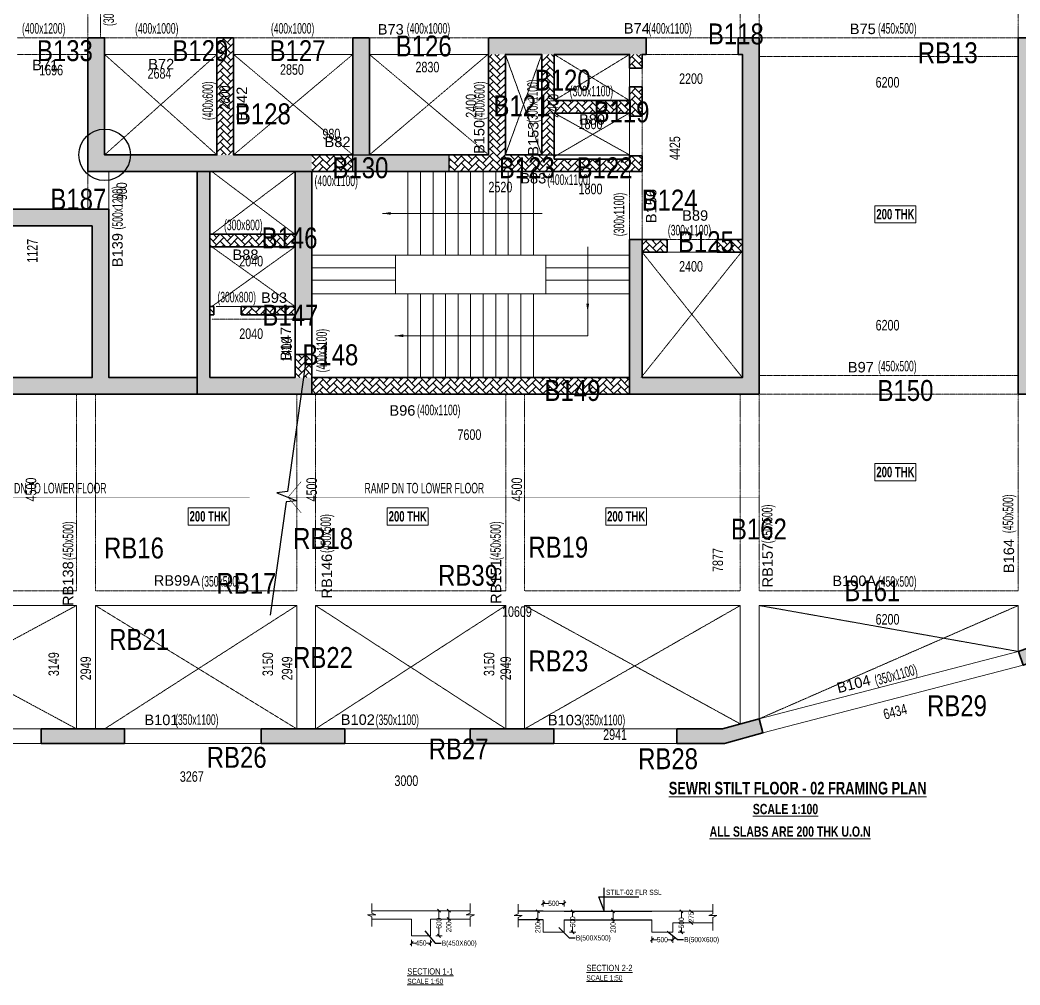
# Model space of a CAD drawing. Header units: millimetres. Extents: x -45 to 72125, y 621 to 63734.
# Drawn here: x 17684 to 41604, y 621 to 23694 of the extents above; entities that cross this region are included whole.
import ezdxf
from ezdxf.enums import TextEntityAlignment as Align

# ---------------------------------------------------------------- set-up
doc = ezdxf.new("R2010")
doc.units = ezdxf.units.MM
doc.linetypes.add('HIDDEN', pattern=[0.375, 0.25, -0.125])
for name, color, linetype, lineweight in [('A-ANNO-DIMS', 8, 'Continuous', 15), ('A-DETL-MISC', 35, 'Continuous', 15), ('A-FLOR-IDEN', 11, 'Continuous', 9), ('A-HIDD-ABVE', 8, 'HIDDEN', 20), ('G-ANNO-TEXT', 231, 'Continuous', 9), ('S-BEAM', 7, 'Continuous', 18), ('S-BEAM-IDEN', 2, 'Continuous', 9), ('S-COL HATCH', 9, 'Continuous', 0), ('S-COLS', 5, 'Continuous', 35), ('SEC TEXT', 50, 'Continuous', 5)]:
    doc.layers.add(name, color=color, linetype=linetype, lineweight=lineweight)
for name, color, linetype in [('Abhinav working', 6, 'Continuous'), ('Beam Nos', 7, 'Continuous'), ('changes', 7, 'Continuous'), ('dim', 8, 'Continuous'), ('SECTION LINE', 4, 'Continuous')]:
    doc.layers.add(name, color=color, linetype=linetype)
doc.styles.add('Dim.s & Anno.(Misc.)', font='ARIALN.TTF')
doc.styles.add('SC-BBS1', font='SansSerif')
doc.styles.add('sd', font='ARIALN.TTF')
doc.styles.add('SOBHA', font='swisscl.ttf')
doc.styles.add('Swis721 LtCn BT', font='swisscl.ttf', dxfattribs={"width": 0.9, "height": 233.355162})
doc.styles.add('Swis721 LtCn BT_2', font='swisscl.ttf', dxfattribs={"height": 244.992296})
doc.styles.add('Swis721 LtCn BT_B', font='', dxfattribs={"width": 0.9, "height": 246.918336})
doc.styles.get('Swis721 LtCn BT_B').set_extended_font_data('Swis721 LtCn BT', bold=True)
doc.dimstyles.new('A-GFC-100', dxfattribs={"dimscale": 100, "dimtxt": 1.75, "dimasz": 1.5, "dimexe": 1.5, "dimexo": 0, "dimgap": 1, "dimtad": 1, "dimdsep": 46, "dimtxsty": 'Dim.s & Anno.(Misc.)', "dimblk": 'ARCHTICK', "dimcen": 0, "dimdle": 1.5, "dimclrd": 256, "dimclre": 8, "dimclrt": 6, "dimazin": 2, "dimtfac": 1, "dimtix": 1, "dimtmove": 2, "dimatfit": 3, "dimfxl": 1, "dimtolj": 1, "dimlwd": -1, "dimlwe": 9, "dimarcsym": 0})
doc.dimstyles.new('S-50', dxfattribs={"dimscale": 50, "dimtxt": 2.5, "dimasz": 1.5, "dimexe": 1.5, "dimexo": 1.5, "dimgap": 0.1, "dimtad": 0, "dimdec": 0, "dimrnd": 0.0005, "dimzin": 0, "dimdsep": 46, "dimtxsty": 'SOBHA', "dimblk": 'OBLIQUE', "dimcen": 0.09, "dimclrd": 8, "dimclre": 8, "dimclrt": 6, "dimadec": 0, "dimazin": 0, "dimtfac": 1, "dimtdec": 0, "dimtofl": 0, "dimtmove": 0, "dimatfit": 3, "dimfxl": 1.5, "dimfxlon": 1, "dimtolj": 1, "dimtzin": 0, "dimlwd": -1, "dimlwe": -1, "dimarcsym": 0})
pattern_1 = [(45, (-31794446.85, 20735559.75), (0, 169.7056275), [360, -120]), (135, (-31794362, 20735644.6), (1e-14, 169.7056275), [360, -120])]

# ---------------------------------------------------------------- blocks, each defined once
blk = doc.blocks.new('*U9')
blk.add_lwpolyline([(-31.73, 0), (-1.25, 0), (-0.62, 2.5), (0.62, -2.5), (1.25, 0), (28.62, 0)])
blk = doc.blocks.new('_ARCHTICK')
at = {"color": 0, "linetype": 'ByBlock', "const_width": 0.15}
blk.add_lwpolyline([(-0.5, -0.5), (0.5, 0.5)], dxfattribs=at)
blk = doc.blocks.new('A$Cb7cd9481')
at = {"layer": 'S-COL HATCH', "transparency": 33554687}
h = blk.add_hatch(color=256, dxfattribs=at)
h.dxf.hatch_style = 1
h.paths.add_polyline_path([(23855, -11522), (23735, -11193), (21855, -11874), (21974, -12203)])
h = blk.add_hatch(color=256, dxfattribs=at)
h.dxf.hatch_style = 1
h.paths.add_polyline_path([(15747, -13822), (15654, -13485), (14779, -13724), (13686, -13724), (13686, -14074), (14825, -14074)])
h = blk.add_hatch(color=256, dxfattribs=at)
h.dxf.hatch_style = 1
h.paths.add_polyline_path([(478, -14074), (478, -13724), (-1522, -13724), (-1522, -14074)])
h = blk.add_hatch(color=256, dxfattribs=at)
h.dxf.hatch_style = 1
h.paths.add_polyline_path([(5745, -14074), (5745, -13724), (3745, -13724), (3745, -14074)])
h = blk.add_hatch(color=256, dxfattribs=at)
h.dxf.hatch_style = 1
h.paths.add_polyline_path([(10745, -14074), (10745, -13724), (8745, -13724), (8745, -14074)])
at = {"layer": 'S-COLS', "elevation": 0}
for points in [[(21855, -11874), (21974, -12203), (23855, -11522), (23735, -11193), (21855, -11874)], [(13686, -13724), (14779, -13724), (15654, -13485), (15747, -13822), (14825, -14074), (13686, -14074), (13686, -13724)]]:
    blk.add_lwpolyline(points, dxfattribs=at)
for points in [[(-1522, -13724), (478, -13724), (478, -14074), (-1522, -14074)], [(3745, -13724), (5745, -13724), (5745, -14074), (3745, -14074)], [(8745, -13724), (10745, -13724), (10745, -14074), (8745, -14074)]]:
    blk.add_lwpolyline(points, close=True, dxfattribs=at)
blk = doc.blocks.new('A$C0921b736')
at = {"layer": 'S-COL HATCH', "transparency": 33554687}
h = blk.add_hatch(color=256, dxfattribs=at)
h.dxf.hatch_style = 1
h.paths.add_polyline_path([(12825, 6075), (12825, 6475), (7871, 6475), (7871, 9275), (7471, 9275), (7471, 6075)])
at = {"layer": 'S-COL HATCH'}
h = blk.add_hatch(dxfattribs=at)
h.set_pattern_fill('AR-HBONE', color=256, scale=30)
h.set_pattern_definition(pattern_1)
h.paths.add_polyline_path([(10555, 6475), (10955, 6475), (10955, 9275), (10555, 9275)])
at = {"layer": 'S-COL HATCH', "transparency": 33554687}
h = blk.add_hatch(color=256, dxfattribs=at)
h.dxf.hatch_style = 1
h.paths.add_polyline_path([(13805, 9275), (14205, 9275), (14205, 6475), (13805, 6475)])
h = blk.add_hatch(color=256, dxfattribs=at)
h.dxf.hatch_style = 1
h.paths.add_polyline_path([(17055, 9275), (20825, 9275), (20825, 8875), (17055, 8875)])
h = blk.add_hatch(color=256, dxfattribs=at)
h.dxf.hatch_style = 1
h.paths.add_polyline_path([(20725, 4450), (20425, 4450), (20425, 1150), (20425, 750), (23125, 750), (23525, 750), (23525, 1150), (23525, 1150), (23525, 9275), (23025, 9275), (23025, 8875), (23125, 8875), (23125, 1150), (23125, 1150), (20725, 1150), (20725, 1150)])
h = blk.add_hatch(color=256, dxfattribs=at)
h.dxf.hatch_style = 1
h.paths.add_polyline_path([(32525, 4450), (32825, 4450), (32825, 1150), (32825, 750), (30125, 750), (29725, 750), (29725, 1150), (29725, 1150), (29725, 9275), (30225, 9275), (30225, 8875), (30125, 8875), (30125, 1150), (30125, 1150), (32525, 1150), (32525, 1150)])
at = {"layer": 'S-COL HATCH'}
h = blk.add_hatch(dxfattribs=at)
h.set_pattern_fill('AR-HBONE', color=256, scale=30)
h.set_pattern_definition(pattern_1)
h.paths.add_polyline_path([(18325, 8875), (18625, 8875), (18625, 7775), (20425, 7775), (20425, 8100), (20725, 8100), (20725, 7398), (20425, 7398), (20425, 7475), (18625, 7475), (18625, 6375), (20425, 6375), (20425, 6453), (20725, 6453), (20725, 6075), (16105, 6075), (16105, 6475), (18325, 6475)])
h = blk.add_hatch(dxfattribs=at)
h.set_pattern_fill('AR-HBONE', color=256, scale=30)
h.set_pattern_definition(pattern_1)
h.paths.add_polyline_path([(17055, 6475), (17455, 6475), (17455, 8875), (17055, 8875)])
h = blk.add_hatch(dxfattribs=at)
h.set_pattern_fill('AR-HBONE', color=256, scale=30)
h.set_pattern_definition(pattern_1)
h.paths.add_polyline_path([(20425, 8875), (20725, 8875), (20725, 8550), (20425, 8550)])
h = blk.add_hatch(dxfattribs=at)
h.set_pattern_fill('AR-HBONE', color=256, scale=30)
h.set_pattern_definition(pattern_1)
h.paths.add_polyline_path([(13805, 6475), (12825, 6475), (12825, 6075), (13805, 6075)])
at = {"layer": 'S-COL HATCH', "transparency": 33554687}
h = blk.add_hatch(color=256, dxfattribs=at)
h.dxf.hatch_style = 1
h.paths.add_polyline_path([(13805, 6475), (16105, 6475), (16105, 6075), (13805, 6075)])
h = blk.add_hatch(color=256, dxfattribs=at)
h.dxf.hatch_style = 1
h.paths.add_polyline_path([(10385, 6075), (10085, 6075), (10085, 750), (10385, 750), (12825, 750), (12825, 1150), (10385, 1150), (10385, 2850), (10385, 2850), (10385, 2850)])
h = blk.add_hatch(color=256, dxfattribs=at)
h.dxf.hatch_style = 1
h.paths.add_polyline_path([(12825, 6075), (12425, 6075), (12425, 6075), (12425, 4575), (12425, 4575), (12425, 4275), (12425, 2550), (12825, 2550)])
h = blk.add_hatch(color=256, dxfattribs=at)
h.dxf.hatch_style = 1
h.paths.add_polyline_path([(7571, 4775), (7571, 1150), (4571, 1150), (4571, 3648), (4171, 3648), (4171, 1150), (1200, 1150), (1200, 750), (10085, 750), (10085, 1150), (7971, 1150), (7971, 5175), (0, 5175), (0, 1675), (575, 1675), (575, 4775)])
at = {"layer": 'S-COL HATCH'}
h = blk.add_hatch(dxfattribs=at)
h.set_pattern_fill('AR-HBONE', color=256, scale=30)
h.set_pattern_definition(pattern_1)
h.paths.add_polyline_path([(12425, 4575), (10385, 4575), (10385, 4275), (12425, 4275)])
h = blk.add_hatch(dxfattribs=at)
h.set_pattern_fill('AR-HBONE', color=256, scale=30)
h.set_pattern_definition([(45, (-31794446.85, 20683630.75), (0, 169.7056275), [360, -120]), (135, (-31794362, 20683715.6), (1e-14, 169.7056275), [360, -120])])
h.paths.add_polyline_path([(21325, 4150), (21325, 4450), (20725, 4450), (20725, 4150)])
h.paths.add_polyline_path([(23125, 4150), (23125, 4450), (22525, 4450), (22525, 4150)])
h = blk.add_hatch(dxfattribs=at)
h.set_pattern_fill('AR-HBONE', color=256, scale=30)
h.set_pattern_definition(pattern_1)
h.paths.add_polyline_path([(10485, 2850), (10385, 2850), (10385, 2650), (10485, 2650)])
h = blk.add_hatch(dxfattribs=at)
h.set_pattern_fill('AR-HBONE', color=256, scale=30)
h.set_pattern_definition(pattern_1)
h.paths.add_polyline_path([(11135, 2850), (11135, 2650), (12425, 2650), (12425, 2850)])
h = blk.add_hatch(dxfattribs=at)
h.set_pattern_fill('AR-HBONE', color=256, scale=30)
h.set_pattern_definition(pattern_1)
h.paths.add_polyline_path([(12825, 1700), (12425, 1700), (12425, 1150), (12825, 1150)])
h = blk.add_hatch(dxfattribs=at)
h.set_pattern_fill('AR-HBONE', color=256, scale=30)
h.set_pattern_definition(pattern_1)
h.paths.add_polyline_path([(12825, 1150), (20425, 1150), (20425, 750), (12825, 750)])
at = {"layer": 'changes'}
blk.add_lwpolyline([(13805, 6475), (16105, 6475), (16105, 6075), (13805, 6075)], close=True, dxfattribs=at)
at = {"layer": 'S-COLS'}
for p, q in [((20425, 4450), (20425, 1150)), ((20725, 4450), (20725, 1150)), ((12425, 2550), (12825, 2550)), ((12425, 1700), (12825, 1700)), ((20425, 1150), (20425, 750))]:
    blk.add_line(p, q, dxfattribs=at)
for points in [[(17055, 9275), (20825, 9275), (20825, 8875), (20725, 8875), (20725, 8550), (20425, 8550), (20425, 8875), (19525, 8875), (18625, 8875), (18625, 7775), (20425, 7775), (20425, 8100), (20725, 8100), (20725, 7398), (20425, 7398), (20425, 7475), (18625, 7475), (18625, 6375), (19525, 6375), (20425, 6375), (20425, 6453), (20725, 6453), (20725, 6075), (18625, 6075), (18625, 6075), (7471, 6075), (7471, 9275), (7871, 9275), (7871, 6475), (10555, 6475), (10555, 9275)], [(10555, 9275), (10955, 9275)], [(10955, 9275), (10955, 6475), (13805, 6475), (13805, 9275)], [(13805, 9275), (14205, 9275)], [(14205, 9275), (14205, 6475), (17055, 6475), (17055, 9275)], [(23525, 1150), (23525, 9275), (23025, 9275), (23025, 8875), (23125, 8875), (23125, 1150), (20725, 1150)], [(29725, 1150), (29725, 9275), (30225, 9275), (30225, 8875), (30125, 8875), (30125, 1150), (32525, 1150)], [(10085, 6075), (10085, 750), (10385, 750)], [(10385, 1150), (10385, 6075)], [(12425, 6075), (12425, 1150)], [(12425, 750), (12825, 750), (12825, 6075)], [(0, 5175), (0, 1675), (575, 1675), (575, 4775), (7571, 4775), (7571, 1150), (4571, 1150), (4571, 3648), (4171, 3648), (4171, 1150), (1200, 1150), (1200, 750), (10085, 750)], [(10085, 1150), (7971, 1150), (7971, 5175), (25, 5175)], [(20725, 4150), (21325, 4150), (21325, 4450), (20425, 4450)], [(23125, 4150), (22525, 4150), (22525, 4450), (23125, 4450)], [(10485, 2850), (10385, 2850)], [(10385, 2650), (10485, 2650)], [(10485, 2650), (10485, 2850)], [(11135, 2850), (11135, 2650)], [(12425, 2850), (11135, 2850)], [(11135, 2650), (12425, 2650)], [(12425, 1150), (10385, 1150)], [(20425, 1150), (12825, 1150), (12825, 750), (23125, 750)], [(23125, 750), (23125, 750), (23525, 750), (23525, 1150)], [(30125, 750), (30125, 750), (29725, 750), (29725, 1150)], [(10385, 750), (12425, 750)]]:
    blk.add_lwpolyline(points, dxfattribs=at)
for points in [[(17455, 6475), (18325, 6475), (18325, 8875), (17455, 8875)], [(12425, 4575), (10385, 4575), (10385, 4275), (12425, 4275)]]:
    blk.add_lwpolyline(points, close=True, dxfattribs=at)
blk = doc.blocks.new('_OBLIQUE')
at = {"color": 0, "linetype": 'ByBlock'}
blk.add_line((-0.5, -0.5), (0.5, 0.5), dxfattribs=at)
blk = doc.blocks.new('*D29')
at = {"layer": 'Defpoints', "color": 0, "transparency": 16777216}
for p in [(27963, 2398), (27941, 2198), (27963, 2198)]:
    blk.add_point(p, dxfattribs=at)
at = {"layer": 'S-BEAM', "color": 8, "transparency": 16777216}
for p, q in [((27941, 2398), (27866, 2398)), ((27941, 2398), (27941, 2198)), ((27941, 2198), (27866, 2198)), ((27941, 2198), (27941, 2123))]:
    blk.add_line(p, q, dxfattribs=at)
at = {"layer": 'S-BEAM', "color": 8, "transparency": 16777216, "xscale": 75, "yscale": 75, "zscale": 75}
for p, rotation in [((27941, 2398), 90), ((27941, 2198), 270)]:
    blk.add_blockref('_OBLIQUE', p, dxfattribs=dict(at, rotation=rotation))
at = {"layer": 'S-BEAM', "color": 6, "transparency": 16777216, "insert": (27941, 2009), "char_height": 125, "attachment_point": 5, "rotation": 90, "style": 'SOBHA'}
blk.add_mtext('\\A1;200', dxfattribs=at)
blk = doc.blocks.new('*D32')
at = {"layer": 'Defpoints', "color": 0, "transparency": 16777216}
for p in [(27501, 2398), (27705, 2398), (27501, 1798)]:
    blk.add_point(p, dxfattribs=at)
at = {"layer": 'S-BEAM', "color": 8, "transparency": 16777216}
for p, q in [((27630, 2398), (27780, 2398)), ((27705, 2398), (27705, 2212)), ((27705, 1798), (27705, 1983)), ((27630, 1798), (27780, 1798))]:
    blk.add_line(p, q, dxfattribs=at)
at = {"layer": 'S-BEAM', "color": 8, "transparency": 16777216, "xscale": 75, "yscale": 75, "zscale": 75}
for p, rotation in [((27705, 2398), 90), ((27705, 1798), 270)]:
    blk.add_blockref('_OBLIQUE', p, dxfattribs=dict(at, rotation=rotation))
at = {"layer": 'S-BEAM', "color": 6, "transparency": 16777216, "insert": (27705, 2098), "char_height": 125, "attachment_point": 5, "rotation": 90, "style": 'SOBHA'}
blk.add_mtext('\\A1;600', dxfattribs=at)
blk = doc.blocks.new('*D33')
at = {"layer": 'Defpoints', "color": 0, "transparency": 16777216}
for p in [(30700, 2383), (30904, 2383), (30700, 1883)]:
    blk.add_point(p, dxfattribs=at)
at = {"layer": 'S-BEAM', "color": 8, "transparency": 16777216}
for p, q in [((30829, 2383), (30979, 2383)), ((30904, 2383), (30904, 2248)), ((30904, 1883), (30904, 2019)), ((30829, 1883), (30979, 1883))]:
    blk.add_line(p, q, dxfattribs=at)
at = {"layer": 'S-BEAM', "color": 8, "transparency": 16777216, "xscale": 75, "yscale": 75, "zscale": 75}
for p, rotation in [((30904, 2383), 90), ((30904, 1883), 270)]:
    blk.add_blockref('_OBLIQUE', p, dxfattribs=dict(at, rotation=rotation))
at = {"layer": 'S-BEAM', "color": 6, "transparency": 16777216, "insert": (30904, 2133), "char_height": 125, "attachment_point": 5, "rotation": 90, "style": 'SOBHA'}
blk.add_mtext('\\A1;500', dxfattribs=at)
blk = doc.blocks.new('*D34')
at = {"layer": 'Defpoints', "color": 0, "transparency": 16777216}
for p in [(30200, 2573), (30200, 2383), (30700, 2383)]:
    blk.add_point(p, dxfattribs=at)
at = {"layer": 'S-BEAM', "color": 8, "transparency": 16777216}
for p, q in [((30200, 2498), (30200, 2648)), ((30700, 2498), (30700, 2648)), ((30200, 2573), (30336, 2573)), ((30700, 2573), (30564, 2573))]:
    blk.add_line(p, q, dxfattribs=at)
at = {"layer": 'S-BEAM', "color": 8, "transparency": 16777216, "xscale": 75, "yscale": 75, "zscale": 75, "rotation": 180}
blk.add_blockref('_OBLIQUE', (30200, 2573), dxfattribs=at)
at = {"layer": 'S-BEAM', "color": 8, "transparency": 16777216, "xscale": 75, "yscale": 75, "zscale": 75}
blk.add_blockref('_OBLIQUE', (30700, 2573), dxfattribs=at)
at = {"layer": 'S-BEAM', "color": 6, "transparency": 16777216, "insert": (30450, 2573), "char_height": 125, "attachment_point": 5, "style": 'SOBHA'}
blk.add_mtext('\\A1;500', dxfattribs=at)
blk = doc.blocks.new('*D30')
at = {"layer": 'Defpoints', "color": 0, "transparency": 16777216}
for p in [(33762, 2383), (33740, 2108), (33762, 2108)]:
    blk.add_point(p, dxfattribs=at)
at = {"layer": 'S-BEAM', "color": 8, "transparency": 16777216}
for p, q in [((33740, 2383), (33665, 2383)), ((33740, 2383), (33740, 2360)), ((33740, 2108), (33665, 2108)), ((33740, 2108), (33740, 2132))]:
    blk.add_line(p, q, dxfattribs=at)
at = {"layer": 'S-BEAM', "color": 8, "transparency": 16777216, "xscale": 75, "yscale": 75, "zscale": 75}
for p, rotation in [((33740, 2383), 90), ((33740, 2108), 270)]:
    blk.add_blockref('_OBLIQUE', p, dxfattribs=dict(at, rotation=rotation))
at = {"layer": 'S-BEAM', "color": 6, "transparency": 16777216, "insert": (33740, 2246), "char_height": 125, "attachment_point": 5, "rotation": 90, "style": 'SOBHA'}
blk.add_mtext('\\A1;275', dxfattribs=at)
blk = doc.blocks.new('*D35')
at = {"layer": 'Defpoints', "color": 0, "transparency": 16777216}
for p in [(33300, 2383), (33504, 2383), (33300, 1883)]:
    blk.add_point(p, dxfattribs=at)
at = {"layer": 'S-BEAM', "color": 8, "transparency": 16777216}
for p, q in [((33429, 2383), (33579, 2383)), ((33504, 2383), (33504, 2222)), ((33504, 1883), (33504, 1994)), ((33429, 1883), (33579, 1883))]:
    blk.add_line(p, q, dxfattribs=at)
at = {"layer": 'S-BEAM', "color": 8, "transparency": 16777216, "xscale": 75, "yscale": 75, "zscale": 75}
for p, rotation in [((33504, 2383), 90), ((33504, 1883), 270)]:
    blk.add_blockref('_OBLIQUE', p, dxfattribs=dict(at, rotation=rotation))
at = {"layer": 'S-BEAM', "color": 6, "transparency": 16777216, "insert": (33504, 2108), "char_height": 125, "attachment_point": 5, "rotation": 90, "style": 'SOBHA'}
blk.add_mtext('\\A1;500', dxfattribs=at)
blk = doc.blocks.new('*D31')
at = {"layer": 'Defpoints', "color": 0, "transparency": 16777216}
for p in [(31871, 2183), (31893, 2383), (31893, 2183)]:
    blk.add_point(p, dxfattribs=at)
at = {"layer": 'S-BEAM', "color": 8, "transparency": 16777216}
for p, q in [((31871, 2383), (31796, 2383)), ((31871, 2183), (31796, 2183)), ((31871, 2383), (31871, 2183)), ((31871, 2183), (31871, 2108))]:
    blk.add_line(p, q, dxfattribs=at)
at = {"layer": 'S-BEAM', "color": 8, "transparency": 16777216, "xscale": 75, "yscale": 75, "zscale": 75}
for p, rotation in [((31871, 2383), 90), ((31871, 2183), 270)]:
    blk.add_blockref('_OBLIQUE', p, dxfattribs=dict(at, rotation=rotation))
at = {"layer": 'S-BEAM', "color": 6, "transparency": 16777216, "insert": (31871, 1994), "char_height": 125, "attachment_point": 5, "rotation": 90, "style": 'SOBHA'}
blk.add_mtext('\\A1;200', dxfattribs=at)
blk = doc.blocks.new('*D36')
at = {"layer": 'Defpoints', "color": 0, "transparency": 16777216}
for p in [(30071, 2183), (30103, 2383), (30103, 2183)]:
    blk.add_point(p, dxfattribs=at)
at = {"layer": 'S-BEAM', "color": 8, "transparency": 16777216}
for p, q in [((30071, 2383), (29996, 2383)), ((30071, 2183), (29996, 2183)), ((30071, 2383), (30071, 2183)), ((30071, 2183), (30071, 2108))]:
    blk.add_line(p, q, dxfattribs=at)
at = {"layer": 'S-BEAM', "color": 8, "transparency": 16777216, "xscale": 75, "yscale": 75, "zscale": 75}
for p, rotation in [((30071, 2383), 90), ((30071, 2183), 270)]:
    blk.add_blockref('_OBLIQUE', p, dxfattribs=dict(at, rotation=rotation))
at = {"layer": 'S-BEAM', "color": 6, "transparency": 16777216, "insert": (30071, 1994), "char_height": 125, "attachment_point": 5, "rotation": 90, "style": 'SOBHA'}
blk.add_mtext('\\A1;200', dxfattribs=at)
blk = doc.blocks.new('*D37')
at = {"layer": 'Defpoints', "color": 0, "transparency": 16777216}
for p in [(32800, 1883, 0), (33300, 1883, 0), (33300, 1705)]:
    blk.add_point(p, dxfattribs=at)
at = {"layer": 'S-BEAM', "color": 8, "transparency": 16777216}
for p, q in [((32800, 1780), (32800, 1630)), ((32800, 1705), (32936, 1705)), ((33300, 1705), (33164, 1705)), ((33300, 1780), (33300, 1630))]:
    blk.add_line(p, q, dxfattribs=at)
at = {"layer": 'S-BEAM', "color": 8, "transparency": 16777216, "xscale": 75, "yscale": 75, "zscale": 75, "rotation": 180}
blk.add_blockref('_OBLIQUE', (32800, 1705), dxfattribs=at)
at = {"layer": 'S-BEAM', "color": 8, "transparency": 16777216, "xscale": 75, "yscale": 75, "zscale": 75}
blk.add_blockref('_OBLIQUE', (33300, 1705), dxfattribs=at)
at = {"layer": 'S-BEAM', "color": 6, "transparency": 16777216, "insert": (33050, 1705), "char_height": 125, "attachment_point": 5, "style": 'SOBHA'}
blk.add_mtext('\\A1;500', dxfattribs=at)
blk = doc.blocks.new('*D38')
at = {"layer": 'Defpoints', "color": 0, "transparency": 16777216}
for p in [(27051, 1798, 0), (27501, 1798, 0), (27501, 1623)]:
    blk.add_point(p, dxfattribs=at)
at = {"layer": 'S-BEAM', "color": 8, "transparency": 16777216}
for p, q in [((27051, 1698), (27051, 1548)), ((27501, 1698), (27501, 1548)), ((27051, 1623), (27161, 1623)), ((27501, 1623), (27391, 1623))]:
    blk.add_line(p, q, dxfattribs=at)
at = {"layer": 'S-BEAM', "color": 8, "transparency": 16777216, "xscale": 75, "yscale": 75, "zscale": 75, "rotation": 180}
blk.add_blockref('_OBLIQUE', (27051, 1623), dxfattribs=at)
at = {"layer": 'S-BEAM', "color": 8, "transparency": 16777216, "xscale": 75, "yscale": 75, "zscale": 75}
blk.add_blockref('_OBLIQUE', (27501, 1623), dxfattribs=at)
at = {"layer": 'S-BEAM', "color": 6, "transparency": 16777216, "insert": (27276, 1623), "char_height": 125, "attachment_point": 5, "style": 'SOBHA'}
blk.add_mtext('\\A1;450', dxfattribs=at)
blk = doc.blocks.new('A$C40398dd4')
at = {"layer": 'A-ANNO-DIMS', "ltscale": 500, "elevation": 0}
blk.add_lwpolyline([(5810, 1000), (6600, 1000), (6600, 1565)], dxfattribs=at)
at = {"layer": 'A-DETL-MISC'}
for p, q in [((2300, 4925), (2300, 2925)), ((2600, 4925), (2600, 2925)), ((2900, 4925), (2900, 2925)), ((3200, 4925), (3200, 2925)), ((3500, 4925), (3500, 2925)), ((3800, 4925), (3800, 2925)), ((4100, 4925), (4100, 2925)), ((4400, 4925), (4400, 2925)), ((4700, 4925), (4700, 2925)), ((5000, 4925), (5000, 2925)), ((5300, 4925), (5300, 2925)), ((2300, 0), (2300, 2000)), ((2600, 0), (2600, 2000)), ((2900, 0), (2900, 2000)), ((3200, 0), (3200, 2000)), ((3500, 0), (3500, 2000)), ((3800, 0), (3800, 2000)), ((4100, 0), (4100, 2000)), ((4400, 0), (4400, 2000)), ((4700, 0), (4700, 2000)), ((5000, 0), (5000, 2000)), ((5300, 0), (5300, 2000))]:
    blk.add_line(p, q, dxfattribs=at)
for points in [[(2000, 2925), (0, 2925)], [(5600, 2925), (7600, 2925)], [(2000, 2625), (0, 2625)], [(5600, 2625), (7600, 2625)], [(2000, 2325), (0, 2325)], [(5600, 2325), (7600, 2325)]]:
    blk.add_lwpolyline(points, dxfattribs=at)
blk.add_lwpolyline([(5600, 2925), (5600, 2000), (2000, 2000), (2000, 2925)], close=True, dxfattribs=at)
at = {"layer": 'A-DETL-MISC', "elevation": 0}
for points in [[(2000, 2000), (0, 2000)], [(5600, 2000), (7600, 2000)]]:
    blk.add_lwpolyline(points, dxfattribs=at)
at = {"layer": 'A-ANNO-DIMS', "ltscale": 500}
for points in [[(1688, 3925), (5510, 3925)], [(6600, 1565), (6600, 3126)], [(1988, 1000), (5810, 1000)]]:
    blk.add_leader(points, dimstyle='A-GFC-100', override={"dimasz": 2, "dimtad": 0, "dimfxl": 0.18, "dimarcsym": 1}, dxfattribs=at)

msp = doc.modelspace()

# ---------------------------------------------------------------- linework, layer by layer
at = {"layer": 'A-FLOR-IDEN', "color": 8, "flags": 128}
for points in [[(39112.8, 19253.3), (39112.8, 18841.5), (38135.3, 18841.5), (38135.3, 19253.3)], [(39112.8, 13088), (39112.8, 12676.2), (38135.3, 12676.2), (38135.3, 13088)]]:
    msp.add_lwpolyline(points, close=True, dxfattribs=at)
at = {"layer": 'A-FLOR-IDEN', "color": 8, "elevation": 0, "flags": 128}
for points in [[(22684.9, 12028.6), (22684.9, 11616.7), (21707.4, 11616.7), (21707.4, 12028.6)], [(27447.5, 12028.6), (27447.5, 11616.7), (26470, 11616.7), (26470, 12028.6)], [(32672.4, 12028.6), (32672.4, 11616.7), (31694.9, 11616.7), (31694.9, 12028.6)]]:
    msp.add_lwpolyline(points, close=True, dxfattribs=at)
at = {"layer": 'A-HIDD-ABVE', "linetype": 'HIDDEN'}
for p, q in [((19709.3, 22870.2), (22393.6, 20470.2)), ((19709.3, 20470.2), (22393.6, 22870.2)), ((22793.6, 22870.2), (25643.6, 20470.2)), ((22793.6, 20470.2), (25643.6, 22870.2)), ((26043.6, 22870.2), (28893.6, 20470.2)), ((26043.6, 20470.2), (28873.6, 22870.2)), ((29293.6, 22870.2), (30163.6, 20470.2)), ((29293.6, 20470.2), (30163.6, 22870.2)), ((30463.6, 22870.2), (32263.6, 21770.2)), ((30463.6, 21770.2), (32263.6, 22870.2)), ((30463.6, 20426.8), (32263.6, 21470.2)), ((30463.6, 21470.2), (32263.6, 20470.2)), ((22273.7, 20070.2), (24263.6, 18570.2)), ((22273.7, 18570.2), (24263.6, 20070.2)), ((22273.7, 18270.2), (24263.6, 16845)), ((22273.7, 16845), (24263.6, 18270.2)), ((34939.5, 18145), (32539.5, 15145)), ((32563.6, 18145), (34963.6, 15145)), ((13563.6, 9695), (19037.7, 6745, 0)), ((19037.7, 9695), (13563.6, 6745)), ((19487.7, 9695), (24304.5, 6745)), ((24304.5, 9695), (19709.3, 6745)), ((24754.5, 9695), (29304.5, 6745)), ((29304.5, 9695), (24754.5, 6745)), ((29754.5, 9695), (34915.1, 6863, 0)), ((34913.6, 9695), (29754.5, 6745)), ((35363.6, 9695), (41564, 8596.1, 0)), ((41563.6, 9695), (35363.6, 6985.5))]:
    msp.add_line(p, q, dxfattribs=at)
at = {"layer": 'Beam Nos'}
for p, q in [((30200.2, 2383.2), (29601.8, 2383.2)), ((30200.2, 2183.2), (29601.8, 2183.2)), ((30700.2, 2383.2, 0), (32800.2, 2383.2, 0)), ((30700.2, 2183.2, 0), (32800.2, 2183.2, 0))]:
    msp.add_line(p, q, dxfattribs=at)
msp.add_circle((19709.3, 20470.2), 615.1, dxfattribs=at)
at = {"layer": 'dim', "color": 5}
for p, q in [((31654.9, 2397.8, 0), (31654.9, 2942.3, 0)), ((31654.9, 2397.8, 0), (31530.8, 2728.2, 0)), ((31530.8, 2728.2, 0), (32485.3, 2728.2, 0))]:
    msp.add_line(p, q, dxfattribs=at)
at = {"layer": 'S-BEAM', "linetype": 'HIDDEN'}
for p, q in [((19309.3, 23270.2), (19309.3, 25270.2, 0)), ((19609.3, 23270.2), (19609.3, 25270.2, 0)), ((34913.6, 25270.2), (34913.6, 23270.2)), ((35363.6, 25270.2), (35363.6, 23270.2)), ((41563.6, 25270.2), (41563.6, 23270.2)), ((17613.6, 23270.2), (19309.3, 23270.2)), ((19709.3, 23270.2), (22393.6, 23270.2)), ((22793.6, 23270.2), (25643.6, 23270.2)), ((26043.6, 23270.2), (28893.6, 23270.2)), ((32663.6, 23270.2), (34863.6, 23270.2)), ((35363.6, 23270.2), (41563.6, 23270.2)), ((17613.6, 22870.2), (19309.3, 22870.2)), ((32563.6, 20447.7), (32563.6, 22870.2)), ((32663.6, 22870.2), (34863.6, 22870.2)), ((35363.6, 22820.2), (41563.6, 22820.2)), ((19309.3, 19170.2), (19309.3, 20070.2)), ((32263.6, 18445), (32263.6, 20070.2)), ((32563.6, 18445), (32563.6, 20070.2)), ((33163.6, 18445), (34363.6, 18445)), ((22273.7, 16545), (24263.6, 16545)), ((35363.6, 15195), (41563.6, 15195)), ((19037.7, 14745), (19037.7, 10045)), ((19487.7, 14745), (19487.7, 10045)), ((24304.5, 14745), (24304.5, 10045)), ((24754.5, 14745), (24754.5, 10045)), ((29304.5, 14745), (29304.5, 10045)), ((29754.5, 14745), (29754.5, 10045)), ((34913.6, 14745), (34913.6, 10045)), ((35363.6, 14745), (41563.6, 14745)), ((35363.6, 14745), (35363.6, 10045)), ((41563.6, 14745), (41563.6, 10045))]:
    msp.add_line(p, q, dxfattribs=at)
at = {"layer": 'S-BEAM'}
for p, q in [((19709.3, 22870.2), (22393.6, 22870.2)), ((22793.6, 22870.2), (25643.6, 22870.2)), ((26043.6, 22870.2), (28873.6, 22870.2)), ((32263.6, 20447.7), (32263.6, 22870.2)), ((33163.6, 18145), (34363.6, 18145)), ((22373.7, 16845), (23023.7, 16845)), ((19037.7, 9695), (19037.7, 6745, 0)), ((19487.7, 9695), (19487.7, 6745, 0)), ((24304.5, 9695), (24304.5, 6745)), ((24754.5, 9695), (24754.5, 6745)), ((29304.5, 9695), (29304.5, 6745)), ((29754.5, 9695), (29754.5, 6745)), ((34913.6, 9695), (34913.6, 6862.5)), ((35363.6, 9695), (35363.6, 6985.5)), ((41563.6, 9695), (41563.6, 8597.6)), ((35363.6, 6985.5, 0), (41563.6, 8597.6, 0)), ((35455.9, 6647.9, 0), (41683.2, 8267, 0)), ((18187.7, 6746.2, 0), (14263.6, 6746.2)), ((20187.7, 6746.2, 0), (23454.5, 6746.2)), ((28454.5, 6746.2, 0), (25454.5, 6746.2)), ((30454.5, 6746.2, 0), (33395.5, 6746.2)), ((34399.7, 6734.9, 0), (34443, 6746.2, 0)), ((18187.7, 6396.2, 0), (14263.6, 6396.2)), ((20187.7, 6396.2, 0), (23454.5, 6396.2)), ((28454.5, 6396.2, 0), (25454.5, 6396.2)), ((30454.5, 6396.2, 0), (33395.5, 6396.2)), ((26097.4, 2397.8, 0), (28455.3, 2397.8, 0)), ((27051.3, 2197.8, 0), (26097.4, 2197.8, 0)), ((27051.3, 1797.8, 0), (27051.3, 2197.8, 0)), ((27501.3, 2197.8, 0), (28455.3, 2197.8, 0)), ((27501.3, 2197.8, 0), (27501.3, 1797.8, 0)), ((30200.2, 1883.4), (30200.2, 2183.2)), ((30700.2, 2183.2, 0), (30700.2, 1883.4, 0)), ((32800.2, 2383.2, 0), (34254.1, 2383.2, 0)), ((32800.2, 1883.2, 0), (32800.2, 2183.2, 0)), ((33300.2, 2108.2, 0), (34254.1, 2108.2, 0)), ((33300.2, 2108.2, 0), (33300.2, 1883.2, 0)), ((27051.3, 1797.8, 0), (27501.3, 1797.8, 0)), ((30200.2, 1883.4), (30700.2, 1883.4, 0)), ((30200.2, 1883.4), (30200.2, 1883.4)), ((32800.2, 1883.2, 0), (33300.2, 1883.2, 0))]:
    msp.add_line(p, q, dxfattribs=at)
at = {"layer": 'S-BEAM', "linetype": 'ByBlock'}
msp.add_line((19809.3, 19170.2), (19809.3, 20070.2), dxfattribs=at)
at = {"layer": 'S-BEAM', "const_width": 12.5, "elevation": 0}
for points in [[(24412.2, 11907.5), (24095.9, 12282.5), (24412.2, 12657.5)], [(23176.6, 12286.8), (13541.5, 12286.8)], [(35363.6, 12286.8), (24096, 12286.8)]]:
    msp.add_lwpolyline(points, dxfattribs=at)
at = {"layer": 'S-BEAM', "linetype": 'HIDDEN', "elevation": 0}
for points in [[(13563.6, 10045), (19037.7, 10045)], [(19487.7, 10045), (24304.5, 10045)], [(24754.5, 10045), (29304.5, 10045)], [(29754.5, 10045), (34913.6, 10045)], [(35363.6, 10045), (41563.6, 10045)]]:
    msp.add_lwpolyline(points, dxfattribs=at)
at = {"layer": 'S-BEAM', "elevation": 0}
for points in [[(13563.6, 9695), (19037.7, 9695)], [(19487.7, 9695), (24304.5, 9695)], [(24754.5, 9695), (29304.5, 9695)], [(29754.5, 9695), (34913.6, 9695)], [(35363.6, 9695), (41563.6, 9695)]]:
    msp.add_lwpolyline(points, dxfattribs=at)
at = {"layer": 'S-BEAM', "color": 8, "elevation": 0}
for points in [[(26097.4, 2569.7), (26097.4, 2335.2), (26194.2, 2298.9), (26000.4, 2298.9), (26097.4, 2251.1), (26097.4, 2017.1)], [(28455.3, 2569.7), (28455.3, 2335.2), (28358.5, 2298.9), (28552.3, 2298.9), (28455.3, 2251.1), (28455.3, 2017.1)], [(29601.8, 2555.1), (29601.8, 2320.5), (29505, 2284.3), (29698.7, 2284.3), (29601.8, 2236.5), (29601.8, 2002.5)], [(34254.1, 2555.1), (34254.1, 2320.5), (34157.3, 2284.3), (34351.1, 2284.3), (34254.1, 2236.5), (34254.1, 1927.5)]]:
    msp.add_lwpolyline(points, dxfattribs=at)
at = {"layer": 'S-COL HATCH'}
msp.add_line((30200.2, 2383.2), (30700.2, 2383.2, 0), dxfattribs=at)
at = {"layer": 'SECTION LINE'}
msp.add_line((30163.6, 20470.2), (32263.6, 20470.2), dxfattribs=at)

# ---------------------------------------------------------------- block references
at = {"xscale": -100, "yscale": 100, "zscale": 100, "rotation": 82.03946666592795}
msp.add_blockref('*U9', (24064.9, 12295), dxfattribs=at)
at = {"layer": 'changes'}
msp.add_blockref('A$C0921b736', (11838.6, 13995), dxfattribs=at)
at = {"layer": 'S-BEAM'}
msp.add_blockref('A$Cb7cd9481', (19709.3, 20470.2), dxfattribs=at)
at = {"layer": 'S-BEAM-IDEN'}
msp.add_blockref('A$C40398dd4', (24663.6, 15145), dxfattribs=at)

# ---------------------------------------------------------------- texts
at = {"layer": 'A-FLOR-IDEN', "color": 1, "char_height": 246.92, "width": 1155, "attachment_point": 2, "line_spacing_factor": 0.964267, "style": 'Swis721 LtCn BT_B'}
for insert in [(38624, 19175.3), (38624, 13009.9), (22196.2, 11950.5), (26958.7, 11950.5), (32183.7, 11950.5)]:
    msp.add_mtext('200 THK', dxfattribs=dict(at, insert=insert))
at = {"layer": 'Abhinav working', "color": 2}
for s, height, style, p in [('B118', 500, 'Dim.s & Anno.(Misc.)', (34138.5, 23111.5, 0)), ('B133', 500, 'Dim.s & Anno.(Misc.)', (18090.1, 22711.5, 0)), ('B129', 500, 'Dim.s & Anno.(Misc.)', (21329.3, 22711.5, 0)), ('B127', 500, 'Dim.s & Anno.(Misc.)', (23654.9, 22711.5, 0)), ('B126', 500, 'Dim.s & Anno.(Misc.)', (26671.9, 22823.7)), ('RB13', 500, 'Dim.s & Anno.(Misc.)', (39160.7, 22661.5)), ('1696', 250, 'SOBHA', (18144.9, 22370.9)), ('2684', 250, 'SOBHA', (20736.5, 22291.6)), ('2850', 250, 'SOBHA', (23904.8, 22385.7)), ('2830', 250, 'SOBHA', (27144.8, 22444.1)), ('B120', 500, 'Dim.s & Anno.(Misc.)', (29997, 22006.5)), ('2200', 250, 'SOBHA', (33449.8, 22167.2)), ('6200', 250, 'SOBHA', (38150.4, 22080)), ('B121', 500, 'Dim.s & Anno.(Misc.)', (29010.4, 21392.4)), ('B128', 500, 'Dim.s & Anno.(Misc.)', (22824.3, 21200.9)), ('B119', 500, 'Dim.s & Anno.(Misc.)', (31404.1, 21247)), ('1800', 250, 'SOBHA', (31047, 21085.1)), ('980', 250, 'SOBHA', (24918.7, 20845.2)), ('B130', 500, 'Dim.s & Anno.(Misc.)', (25159.4, 19911.5, 0)), ('B123', 500, 'Dim.s & Anno.(Misc.)', (29138.8, 19911.5, 0)), ('B122', 500, 'Dim.s & Anno.(Misc.)', (31000.3, 19911.5, 0)), ('B187', 500, 'Dim.s & Anno.(Misc.)', (18411.2, 19160.7, 0)), ('2520', 250, 'SOBHA', (28889.8, 19575.4)), ('1800', 250, 'SOBHA', (31047, 19530.1)), ('B124', 500, 'Dim.s & Anno.(Misc.)', (32554.4, 19137.7)), ('B146', 500, 'Dim.s & Anno.(Misc.)', (23463.4, 18233.8)), ('B125', 500, 'Dim.s & Anno.(Misc.)', (33422.6, 18143.9)), ('2040', 250, 'SOBHA', (22929.8, 17803.4)), ('B147', 500, 'Dim.s & Anno.(Misc.)', (23483.2, 16386.3, 0)), ('6200', 250, 'SOBHA', (38150.4, 16272.3)), ('B148', 500, 'Dim.s & Anno.(Misc.)', (24438.8, 15438.6, 0)), ('B149', 500, 'Dim.s & Anno.(Misc.)', (30230.1, 14586.3, 0)), ('B150', 500, 'Dim.s & Anno.(Misc.)', (38196.1, 14586.3, 0)), ('7600', 250, 'SOBHA', (28149.2, 13655.6)), ('B162', 500, 'Dim.s & Anno.(Misc.)', (34688.8, 11273.5, 0)), ('RB18', 500, 'Dim.s & Anno.(Misc.)', (24217.4, 11046.6, 0)), ('RB16', 500, 'Dim.s & Anno.(Misc.)', (19694.7, 10820.4, 0)), ('RB19', 500, 'Dim.s & Anno.(Misc.)', (29844.7, 10840.7, 0)), ('RB39', 500, 'Dim.s & Anno.(Misc.)', (27685.5, 10166.7)), ('RB17', 500, 'Dim.s & Anno.(Misc.)', (22384.2, 9974.5, 0)), ('B161', 500, 'Dim.s & Anno.(Misc.)', (37403.8, 9797.6, 0)), ('10609', 250, 'SOBHA', (29214.2, 9424.1)), ('6200', 250, 'SOBHA', (38150.4, 9240.3)), ('RB21', 500, 'Dim.s & Anno.(Misc.)', (19818.5, 8634.9, 0)), ('RB22', 500, 'Dim.s & Anno.(Misc.)', (24217.4, 8201.4, 0)), ('RB23', 500, 'Dim.s & Anno.(Misc.)', (29844.7, 8119.2, 0)), ('RB29', 500, 'Dim.s & Anno.(Misc.)', (39380.9, 7048.9)), ('2941', 250, 'SOBHA', (31633.6, 6482.5)), ('RB27', 500, 'Dim.s & Anno.(Misc.)', (27460.6, 6014.6)), ('RB26', 500, 'Dim.s & Anno.(Misc.)', (22151.6, 5814.5)), ('RB28', 500, 'Dim.s & Anno.(Misc.)', (32469.2, 5781.1)), ('3267', 250, 'SOBHA', (21508.7, 5480.9)), ('3000', 250, 'SOBHA', (26640.9, 5381))]:
    msp.add_text(s, height=height, dxfattribs=dict(at, style=style)).set_placement(p)
at = {"layer": 'Abhinav working', "color": 2, "style": 'SOBHA'}
for s, rotation, p in [('2800', 90, (22701.2, 21556.4)), ('2400', 90, (28598.4, 21356.4)), ('2400', 90, (30562.4, 21356.4)), ('4425', 90, (33473.9, 20345.8)), ('900', 90, (20243.4, 19385.3)), ('1127', 90, (18105, 17891.1)), ('2400', 359.99982, (33449.8, 17679.9)), ('2040', 0.00029, (22929.8, 16067.9)), ('1400', 90, (24185.6, 15528.5)), ('4500', 90, (18071.5, 12182.9)), ('4500', 90, (24786.1, 12182.9)), ('4500', 90, (29692.4, 12182.9)), ('7877', 89.63629, (34499, 10496.2)), ('3149', 90, (18615.4, 8007)), ('2949', 90, (19382, 7906.8)), ('3150', 90, (23735.9, 8006.4)), ('2949', 90, (24198.4, 7906.8)), ('3150', 90, (29030.3, 8006.4)), ('2949', 90, (29427.1, 7906.8)), ('6434', 14.57455, (38372.8, 6964.9))]:
    msp.add_text(s, height=250, rotation=rotation, dxfattribs=at).set_placement(p)
at = {"layer": 'Beam Nos', "color": 3, "style": 'SC-BBS1'}
for s, p in [('B73', (26552.5, 23271)), ('B74', (32439, 23295.2)), ('B75', (37843.5, 23281.9)), ('B71', (18287.9, 22417.6)), ('B72', (21062.9, 22440.1)), ('B80', (31367.5, 21116.1)), ('B82', (25280.7, 20580.8)), ('B83', (29962.1, 19710.7)), ('B89', (33834.8, 18819.8)), ('B88', (23078.4, 17882.1)), ('B93', (23761.3, 16856.3, 0)), ('B97', (37797.1, 15193, 0)), ('B96', (26831.6, 14158.4, 0)), ('RB99A', (21437.2, 10093.6, 0)), ('B100A', (37639.5, 10084.7, 0)), ('B101', (21067.9, 6760.6, 0)), ('B102', (25765, 6765.4, 0)), ('B103', (30719.9, 6755.1, 0))]:
    msp.add_text(s, height=250, dxfattribs=at).set_placement(p, align=Align.BOTTOM_CENTER)
for s, p in [('B142', (23189.1, 21692.8)), ('B150', (28868.1, 20897.6)), ('B153', (30160.8, 20855.7, 0)), ('B156', (32981.6, 19245.7, 0)), ('B139', (20215.2, 18192.1)), ('B147', (24242.2, 15949.3, 0)), ('B164', (41537.2, 10876.7, 0)), ('RB157', (35766.2, 10659.1, 0)), ('RB146', (25222.6, 10396, 0)), ('RB151', (29269.3, 10267.3, 0)), ('RB138', (19032.5, 10218.5))]:
    msp.add_text(s, height=250, rotation=90, dxfattribs=at).set_placement(p, align=Align.BOTTOM_CENTER)
at = {"layer": 'Beam Nos', "style": 'SC-BBS1'}
msp.add_text('B104', height=250, rotation=14.57455, dxfattribs=at).set_placement((37675, 7626.9, 0), align=Align.BOTTOM_CENTER)
at = {"layer": 'dim', "color": 6, "char_height": 125, "attachment_point": 1, "style": 'SOBHA'}
for s, insert in [('\\A1;STILT-02 FLR SSL', (31702.4, 2899.4, 0)), ('\\A1; B(450X600) ', (27729.5, 1684.9)), ('\\A1; B(500X500) ', (30936.3, 1811.6, 0)), ('\\A1; B(500X600) ', (33528.3, 1770.3, 0))]:
    msp.add_mtext(s, dxfattribs=dict(at, insert=insert))
at = {"layer": 'G-ANNO-TEXT', "color": 6, "insert": (33202.4, 5478.6), "char_height": 300, "width": 6923.66, "attachment_point": 1, "line_spacing_factor": 0.971848, "style": 'Swis721 LtCn BT_2'}
msp.add_mtext('{\\fSwis721 LtCn BT|b1|i0|c0|p34;\\LSEWRI STILT FLOOR - 02 FRAMING PLAN }', dxfattribs=at)
at = {"layer": 'G-ANNO-TEXT', "color": 1, "char_height": 244.992, "attachment_point": 1, "line_spacing_factor": 0.971848, "style": 'Swis721 LtCn BT_2'}
for s, insert, width in [('{\\fSwis721 LtCn BT|b1|i0|c0|p34;\\LSCALE 1:100}', (35213.6, 4951), 1551.037), ('{\\fSwis721 LtCn BT|b1|i0|c0|p34;\\LALL SLABS ARE 200 THK U.O.N}', (34179.3, 4412.6), 3728.693)]:
    msp.add_mtext(s, dxfattribs=dict(at, insert=insert, width=width))
at = {"layer": 'S-BEAM-IDEN', "style": 'Swis721 LtCn BT', "width": 0.8}
for s, rotation, p in [('(300x1100)', 90, (19930.3, 23552.7)), ('(400x1200)', 360, (17732.6, 23369.6)), ('(400x1000)', 360, (20437, 23369.6)), ('(400x1000)', 360, (23687, 23369.6)), ('(400x1000)', 360, (26937, 23369.6)), ('(400x1100)', 360, (32717, 23369.6)), ('(450x500)', 360, (38207.4, 23369.6)), ('(300x1100)', 90, (30068.3, 21239)), ('(400x600)', 90, (22298.3, 21301.6)), ('(400x600)', 90, (28798.3, 21301.6)), ('(300x1100)', 360, (30834.7, 21870.3)), ('(400x1100)', 360, (24730, 19724.2)), ('(400x1100)', 360, (30295.9, 19753.1)), ('(500x1200)', 90, (20142.2, 18686.3)), ('(300x1100)', 90, (32136.8, 18525.3, 0)), ('(300x800)', 360, (22564.8, 18669.6)), ('(300x1100)', 360, (33180.8, 18544.4)), ('(300x800)', 360, (22406.7, 16944.4)), ('(400x1100)', 90, (25024.8, 15271)), ('(450x500)', 360, (38207.4, 15294.4)), ('(400x1100)', 360, (27181.4, 14245.5)), ('(450x500)', 90, (41442.7, 11426.1)), ('(450x500)', 90, (35681.1, 11184.3)), ('(450x500)', 90, (25124, 10954.8)), ('(450x500)', 90, (18958.6, 10781.8)), ('(450x500)', 90, (29184.5, 10781.8)), ('(350x500)', 360, (22022.6, 10148.4)), ('(450x500)', 360, (38207.4, 10144.4)), ('(350x1100)', 15.48324, (38168.2, 7777.5)), ('(350x1100)', 360, (21395.2, 6841.8)), ('(350x1100)', 360, (26191.2, 6838.6)), ('(350x1100)', 360, (31123, 6831.7))]:
    msp.add_text(s, height=250, rotation=rotation, dxfattribs=at).set_placement(p)
for p in [(16894.5, 12376.6), (25927.5, 12376.6)]:
    msp.add_text('RAMP DN TO LOWER FLOOR', height=250, dxfattribs=at).set_placement(p)
at = {"layer": 'SEC TEXT', "color": 1, "linetype": 'ByBlock', "char_height": 150, "width": 1170.106, "attachment_point": 1, "rotation": 0.01072, "style": 'sd'}
for s, insert in [('{\\fSwis721 LtCn BT|b0|i0|c0|p34;\\LSECTION 1-1\\P\\H0.83333x;SCALE 1:50}', (26947.8, 1021.4)), ('{\\fSwis721 LtCn BT|b0|i0|c0|p34;\\LSECTION 2-2\\P\\H0.83333x;SCALE 1:50}', (31232.9, 1103.5))]:
    msp.add_mtext(s, dxfattribs=dict(at, insert=insert))

# ---------------------------------------------------------------- dimensions: what is measured, and where the dimension line sits
at = {"layer": 'S-BEAM'}
dim = msp.add_linear_dim(base=(30200.2, 2573.2), p1=(30700.2, 2383.2, 0), p2=(30200.2, 2383.2), dimstyle='S-50', dxfattribs=at)
dim.commit()
dim.dimension.update_dxf_attribs({"geometry": '*D34', "text_midpoint": (30450.2, 2573.2)})
for base, p1, p2, picture, middle in [((27704.8, 2397.8, 0), (27501.3, 1797.8, 0), (27501.3, 2397.8, 0), '*D32', (27704.8, 2097.8, 0)), ((27940.7, 2197.8), (27963.2, 2397.8, 0), (27963.2, 2197.8, 0), '*D29', (27940.7, 2008.7)), ((30903.7, 2383.2, 0), (30700.2, 1883.4, 0), (30700.2, 2383.2, 0), '*D33', (30903.7, 2133.3, 0)), ((31870.6, 2183.2, 0), (31893.1, 2383.2, 0), (31893.1, 2183.2, 0), '*D31', (31870.6, 1994, 0)), ((33739.5, 2108.2, 0), (33762, 2383.2, 0), (33762, 2108.2, 0), '*D30', (33739.5, 2245.7, 0))]:
    dim = msp.add_linear_dim(base=base, p1=p1, p2=p2, angle=90, dimstyle='S-50', dxfattribs=at)
    dim.commit()
    dim.dimension.update_dxf_attribs({"geometry": picture, "text_midpoint": middle})
for p1, p2, distance, picture, middle in [((30103.5, 2383.2), (30103.5, 2183.2), -32.7, '*D36', (30070.8, 1994)), ((27051.3, 1797.8, 0), (27501.3, 1797.8, 0), -174.7, '*D38', (27276.3, 1623.1)), ((32800.2, 1883.2, 0), (33300.2, 1883.2, 0), -177.7, '*D37', (33050.2, 1705.5))]:
    dim = msp.add_aligned_dim(p1=p1, p2=p2, distance=distance, dimstyle='S-50', dxfattribs=at)
    dim.commit()
    dim.dimension.update_dxf_attribs({"geometry": picture, "text_midpoint": middle})
dim = msp.add_linear_dim(base=(33503.7, 2383.2, 0), p1=(33300.2, 1883.2, 0), p2=(33300.2, 2383.2, 0), angle=90, dimstyle='S-50', dxfattribs=at)
dim.commit()
dim.dimension.update_dxf_attribs({"geometry": '*D35', "text_midpoint": (33503.7, 2108.2, 0), "dimtype": 160})

# ---------------------------------------------------------------- leaders
at = {"layer": 'dim'}
for points in [[(27367.6, 1920.2), (27612.7, 1622.5), (27755.7, 1622.5)], [(30574.5, 1996.9), (30819.5, 1749.2), (30962.5, 1749.2)], [(33166.5, 1905.6), (33411.5, 1707.9), (33554.5, 1707.9)]]:
    msp.add_leader(points, dimstyle='S-50', dxfattribs=at)

doc.saveas('drawing.dxf')
